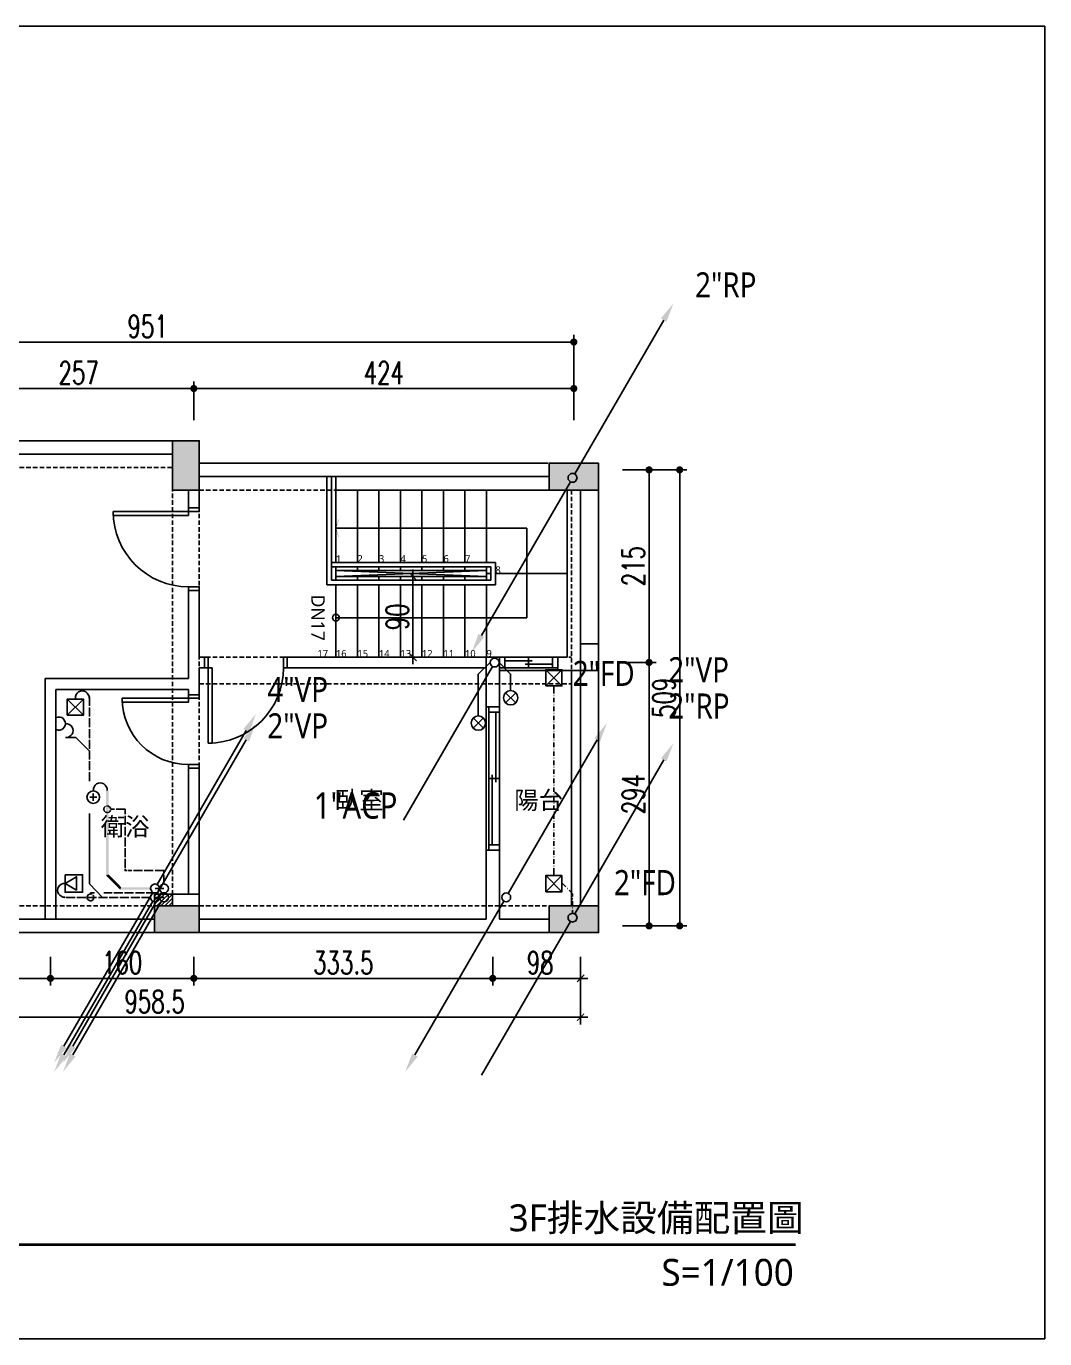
# Model space of a CAD drawing. Header units: inches. Extents: x 19 to 9919, y 324 to 1789.
# Drawn here: x 6183 to 7319, y 324 to 1789 of the extents above; entities that cross this region are included whole.
import ezdxf
from ezdxf.enums import TextEntityAlignment as Align

# ---------------------------------------------------------------- set-up
doc = ezdxf.new("R2010")
doc.units = ezdxf.units.IN
doc.header["$LTSCALE"] = 20
doc.header["$MEASUREMENT"] = 0
doc.linetypes.add('DASHED', pattern=[0.6, 0.5, -0.1])
doc.linetypes.add('HIDDEN', pattern=[0.375, 0.25, -0.125])
doc.layers.add('0_梁', color=30, linetype='HIDDEN', plot=False)
for name, color, linetype in [('17_柱', 6, 'Continuous'), ('19_RC牆', 4, 'Continuous'), ('20_裝飾構造物', 2, 'Continuous'), ('21_輕隔間牆', 65, 'Continuous'), ('22_平台、陽台、露台、室內階梯', 3, 'Continuous'), ('23_花台、雨庇', 3, 'Continuous'), ('24_樑', 7, 'Continuous'), ('26_樓梯、扶手、車道', 3, 'Continuous'), ('31_門窗', 134, 'Continuous'), ('34_開口', 7, 'Continuous'), ('44_空間名稱', 1, 'Continuous'), ('46_文字', 1, 'Continuous'), ('50_其他尺寸', 7, 'Continuous'), ('56_wall 材料_HATCH', 251, 'Continuous'), ('DW_Frame', 2, 'Continuous'), ('P-排水-冷氣ACP', 1, 'Continuous'), ('P-排水-汙水SP', 30, 'Continuous'), ('P-排水-通氣VP', 3, 'Continuous'), ('P-排水-雜排水WP', 2, 'Continuous'), ('P-排水-雨水RP', 4, 'Continuous')]:
    doc.layers.add(name, color=color, linetype=linetype)
doc.styles.add('CHT', font='msjh.ttc')
doc.styles.add('DimStyUse', font='romans.shx', dxfattribs={"width": 0.7})
doc.styles.add('TG_NOTE_TEXT', font='simplex.shx', dxfattribs={"width": 0.75, "bigfont": 'chineset.shx'})
doc.styles.add('WJJ', font='')
doc.styles.get('WJJ').set_extended_font_data('Yu Gothic UI Light')
doc.dimstyles.new('DOTM', dxfattribs={"dimtxt": 25, "dimasz": 8, "dimexe": 8, "dimexo": 0.625, "dimgap": 5, "dimtad": 1, "dimdsep": 46, "dimtxsty": 'DimStyUse', "dimblk": 'DOT', "dimcen": 10, "dimdle": 8, "dimazin": 3, "dimtfac": 1, "dimtix": 1, "dimtmove": 2, "dimatfit": 3, "dimfxl": 10, "dimtolj": 1})
doc.dimstyles.new('DOTSLASHM', dxfattribs={"dimtxt": 25, "dimasz": 8, "dimexe": 8, "dimexo": 0.625, "dimgap": 5, "dimtad": 1, "dimdsep": 46, "dimtxsty": 'DimStyUse', "dimblk1": 'DOT', "dimblk2": 'ARCHTICK', "dimsah": 1, "dimcen": 10, "dimdle": 8, "dimazin": 3, "dimtfac": 1, "dimtix": 1, "dimtmove": 2, "dimatfit": 3, "dimfxl": 10, "dimtolj": 1})
doc.dimstyles.new('SLASHM', dxfattribs={"dimtxt": 25, "dimasz": 12, "dimexe": 10, "dimexo": 0.625, "dimgap": 5, "dimtad": 1, "dimdec": 1, "dimdsep": 46, "dimtxsty": 'DimStyUse', "dimblk": 'SLASH', "dimcen": 10, "dimdle": 10, "dimadec": 1, "dimazin": 2, "dimtfac": 1, "dimtix": 1, "dimtmove": 2, "dimatfit": 2, "dimldrblk": 'SLASH', "dimfxl": 1, "dimtolj": 1})

# ---------------------------------------------------------------- blocks, each defined once
blk = doc.blocks.new('A$Cc6de7170')
at = {"layer": '56_wall 材料_HATCH'}
h = blk.add_hatch(color=256, dxfattribs=at)
h.dxf.hatch_style = 1
h.paths.add_polyline_path([(55, 549), (55, 519), (0, 519), (0, 549)])
h = blk.add_hatch(color=256, dxfattribs=at)
h.dxf.hatch_style = 1
h.paths.add_polyline_path([(540.5, 494), (510.5, 494), (510.5, 549), (540.5, 549)])
h = blk.add_hatch(color=256, dxfattribs=at)
h.dxf.hatch_style = 1
h.paths.add_polyline_path([(986, 524), (986, 494), (931, 494), (931, 524)])
h = blk.add_hatch(color=256, dxfattribs=at)
h.dxf.hatch_style = 1
h.paths.add_polyline_path([(55, 30), (55, 0), (0, 0), (0, 30)])
h = blk.add_hatch(color=256, dxfattribs=at)
h.dxf.hatch_style = 1
h.paths.add_polyline_path([(540.5, 30), (540.5, 0), (490.5, 0), (490.5, 30)])
h = blk.add_hatch(color=256, dxfattribs=at)
h.dxf.hatch_style = 1
h.paths.add_polyline_path([(986, 30), (986, 0), (931, 0), (931, 30)])
at = {"layer": '17_柱'}
for points in [[(55, 549), (55, 519), (0, 519), (0, 549)], [(540.5, 494), (510.5, 494), (510.5, 549), (540.5, 549)], [(986, 524), (986, 494), (931, 494), (931, 524)], [(55, 30), (55, 0), (0, 0), (0, 30)], [(540.5, 30), (540.5, 0), (490.5, 0), (490.5, 30)], [(986, 30), (986, 0), (931, 0), (931, 30)]]:
    blk.add_lwpolyline(points, close=True, dxfattribs=at)
blk = doc.blocks.new('*U8')
at = {"color": 0}
for p, q in [((-4, -12), (-4, 0)), ((78, -12), (78, 0))]:
    blk.add_line(p, q, dxfattribs=at)
blk.add_lwpolyline([(0, 0), (0, 74), (4.4, 74), (4.4, 0)], close=True, dxfattribs=at)
blk.add_arc((0, 0), 74, 0, 90, dxfattribs=at)
at = {"layer": 'DW_Frame'}
for points in [[(-4, -12), (0, -12), (0, 0), (-4, 0)], [(78, 0), (74, 0), (74, -12), (78, -12)]]:
    blk.add_lwpolyline(points, dxfattribs=at)
at = {"color": 0, "style": 'TG_NOTE_TEXT', "width": 0.5, "flags": 1}
for tag, height, p in [('WH', 20, (82.3, 5)), ('DESC', 10, (22, 5))]:
    blk.add_attdef(tag, text='', height=height, dxfattribs=at).set_placement(p, align=Align.BOTTOM_LEFT)
for tag, p in [('NO', (-5, 5)), ('TYPE', (22, 5))]:
    blk.add_attdef(tag, text='', height=10, dxfattribs=at).set_placement(p, align=Align.BOTTOM_RIGHT)
blk = doc.blocks.new('*U12')
at = {"color": 0}
for p, q in [((-4, -12), (-4, 0)), ((88, -12), (88, 0))]:
    blk.add_line(p, q, dxfattribs=at)
blk.add_lwpolyline([(0, 0), (0, 84), (4.4, 84), (4.4, 0)], close=True, dxfattribs=at)
blk.add_arc((0, 0), 84, 0, 90, dxfattribs=at)
at = {"layer": 'DW_Frame'}
for points in [[(-4, -12), (0, -12), (0, 0), (-4, 0)], [(88, 0), (84, 0), (84, -12), (88, -12)]]:
    blk.add_lwpolyline(points, dxfattribs=at)
at = {"color": 0, "style": 'TG_NOTE_TEXT', "width": 0.5, "flags": 1}
for tag, height, p in [('WH', 20, (92.3, 5)), ('DESC', 10, (27, 5))]:
    blk.add_attdef(tag, text='', height=height, dxfattribs=at).set_placement(p, align=Align.BOTTOM_LEFT)
for tag, p in [('NO', (-5, 5)), ('TYPE', (27, 5))]:
    blk.add_attdef(tag, text='', height=10, dxfattribs=at).set_placement(p, align=Align.BOTTOM_RIGHT)
blk = doc.blocks.new('_Dot')
at = {"color": 0, "linetype": 'ByBlock', "lineweight": -2}
blk.add_line((-0.5, 0), (-1, 0), dxfattribs=at)
at = {"color": 0, "linetype": 'ByBlock', "const_width": 0.5}
blk.add_lwpolyline([(-0.25, 0, 1), (0.25, 0, 1)], format="xyb", close=True, dxfattribs=at)
blk = doc.blocks.new('*D94')
at = {"layer": '50_其他尺寸', "color": 0, "lineweight": -2}
for p, q in [((6848.2, 1293.5), (6885.9, 1293.5)), ((6877.9, 1285.5), (6877.9, 1086.5)), ((6848.2, 1078.5), (6885.9, 1078.5))]:
    blk.add_line(p, q, dxfattribs=at)
at = {"layer": 'Defpoints', "color": 0}
for p in [(6848.2, 1293.5), (6848.2, 1078.5), (6877.9, 1078.5)]:
    blk.add_point(p, dxfattribs=at)
at = {"layer": '50_其他尺寸', "color": 0, "lineweight": -2, "xscale": 8, "yscale": 8, "zscale": 8}
for p, rotation in [((6877.9, 1293.5), 90), ((6877.9, 1078.5), 270)]:
    blk.add_blockref('_Dot', p, dxfattribs=dict(at, rotation=rotation))
at = {"layer": '50_其他尺寸', "color": 225, "insert": (6860.4, 1186), "char_height": 25, "attachment_point": 5, "rotation": 90, "style": 'DimStyUse'}
blk.add_mtext('\\A1;215', dxfattribs=at)
blk = doc.blocks.new('*D95')
at = {"layer": '50_其他尺寸', "color": 0, "lineweight": -2}
for p, q in [((6848.2, 1078.5), (6885.9, 1078.5)), ((6877.9, 1070.5), (6877.9, 792.5)), ((6848.2, 784.5), (6885.9, 784.5))]:
    blk.add_line(p, q, dxfattribs=at)
at = {"layer": 'Defpoints', "color": 0}
for p in [(6848.2, 1078.5), (6848.2, 784.5), (6877.9, 784.5)]:
    blk.add_point(p, dxfattribs=at)
at = {"layer": '50_其他尺寸', "color": 0, "lineweight": -2, "xscale": 8, "yscale": 8, "zscale": 8}
for p, rotation in [((6877.9, 1078.5), 90), ((6877.9, 784.5), 270)]:
    blk.add_blockref('_Dot', p, dxfattribs=dict(at, rotation=rotation))
at = {"layer": '50_其他尺寸', "color": 225, "insert": (6860.4, 931.5), "char_height": 25, "attachment_point": 5, "rotation": 90, "style": 'DimStyUse'}
blk.add_mtext('\\A1;294', dxfattribs=at)
blk = doc.blocks.new('*D98')
at = {"layer": '50_其他尺寸', "color": 0, "lineweight": -2}
for p, q in [((6882.2, 1293.5), (6920, 1293.5)), ((6912, 1285.5), (6912, 792.5)), ((6875.9, 784.5), (6920, 784.5))]:
    blk.add_line(p, q, dxfattribs=at)
at = {"layer": 'Defpoints', "color": 0}
for p in [(6882.2, 1293.5), (6875.9, 784.5), (6912, 784.5)]:
    blk.add_point(p, dxfattribs=at)
at = {"layer": '50_其他尺寸', "color": 0, "lineweight": -2, "xscale": 8, "yscale": 8, "zscale": 8}
for p, rotation in [((6912, 1293.5), 90), ((6912, 784.5), 270)]:
    blk.add_blockref('_Dot', p, dxfattribs=dict(at, rotation=rotation))
at = {"layer": '50_其他尺寸', "color": 225, "insert": (6894.5, 1039), "char_height": 25, "attachment_point": 5, "rotation": 90, "style": 'DimStyUse'}
blk.add_mtext('\\A1;509', dxfattribs=at)
blk = doc.blocks.new('*D103')
at = {"layer": '50_其他尺寸', "color": 0, "lineweight": -2}
for p, q in [((6112.9, 1349), (6112.9, 1392.3)), ((6369.9, 1349), (6369.9, 1392.3)), ((6120.9, 1384.3), (6361.9, 1384.3))]:
    blk.add_line(p, q, dxfattribs=at)
at = {"layer": 'Defpoints', "color": 0}
for p in [(6369.9, 1384.3), (6112.9, 1349), (6369.9, 1349)]:
    blk.add_point(p, dxfattribs=at)
at = {"layer": '50_其他尺寸', "color": 0, "lineweight": -2, "xscale": 8, "yscale": 8, "zscale": 8, "rotation": 180}
blk.add_blockref('_Dot', (6112.9, 1384.3), dxfattribs=at)
at = {"layer": '50_其他尺寸', "color": 0, "lineweight": -2, "xscale": 8, "yscale": 8, "zscale": 8}
blk.add_blockref('_Dot', (6369.9, 1384.3), dxfattribs=at)
at = {"layer": '50_其他尺寸', "color": 225, "insert": (6241.4, 1401.8), "char_height": 25, "attachment_point": 5, "style": 'DimStyUse'}
blk.add_mtext('\\A1;257', dxfattribs=at)
blk = doc.blocks.new('*D104')
at = {"layer": '50_其他尺寸', "color": 0, "lineweight": -2}
for p, q in [((6369.9, 1349), (6369.9, 1392.3)), ((6793.9, 1349), (6793.9, 1392.3)), ((6377.9, 1384.3), (6785.9, 1384.3))]:
    blk.add_line(p, q, dxfattribs=at)
at = {"layer": 'Defpoints', "color": 0}
for p in [(6793.9, 1384.3), (6369.9, 1349), (6793.9, 1349)]:
    blk.add_point(p, dxfattribs=at)
at = {"layer": '50_其他尺寸', "color": 0, "lineweight": -2, "xscale": 8, "yscale": 8, "zscale": 8, "rotation": 180}
blk.add_blockref('_Dot', (6369.9, 1384.3), dxfattribs=at)
at = {"layer": '50_其他尺寸', "color": 0, "lineweight": -2, "xscale": 8, "yscale": 8, "zscale": 8}
blk.add_blockref('_Dot', (6793.9, 1384.3), dxfattribs=at)
at = {"layer": '50_其他尺寸', "color": 225, "insert": (6581.9, 1401.8), "char_height": 25, "attachment_point": 5, "style": 'DimStyUse'}
blk.add_mtext('\\A1;424', dxfattribs=at)
blk = doc.blocks.new('*D69')
at = {"layer": '50_其他尺寸', "color": 0, "lineweight": -2}
for p, q in [((5842.9, 1349), (5842.9, 1444.2)), ((5850.9, 1436.2), (6785.9, 1436.2)), ((6793.9, 1349), (6793.9, 1444.2))]:
    blk.add_line(p, q, dxfattribs=at)
at = {"layer": 'Defpoints', "color": 0}
for p in [(6793.9, 1436.2), (5842.9, 1349), (6793.9, 1349)]:
    blk.add_point(p, dxfattribs=at)
at = {"layer": '50_其他尺寸', "color": 0, "lineweight": -2, "xscale": 8, "yscale": 8, "zscale": 8, "rotation": 180}
blk.add_blockref('_Dot', (5842.9, 1436.2), dxfattribs=at)
at = {"layer": '50_其他尺寸', "color": 0, "lineweight": -2, "xscale": 8, "yscale": 8, "zscale": 8}
blk.add_blockref('_Dot', (6793.9, 1436.2), dxfattribs=at)
at = {"layer": '50_其他尺寸', "color": 225, "insert": (6318.4, 1453.7), "char_height": 25, "attachment_point": 5, "style": 'DimStyUse'}
blk.add_mtext('\\A1;951', dxfattribs=at)
blk = doc.blocks.new('*D74')
at = {"layer": '50_其他尺寸', "color": 0, "lineweight": -2}
for p, q in [((5842.9, 750.1), (5842.9, 717.9)), ((6209.9, 750.1), (6209.9, 717.9)), ((5850.9, 725.9), (6201.9, 725.9))]:
    blk.add_line(p, q, dxfattribs=at)
at = {"layer": 'Defpoints', "color": 0}
for p in [(5842.9, 750.1), (6209.9, 750.1), (6209.9, 725.9)]:
    blk.add_point(p, dxfattribs=at)
at = {"layer": '50_其他尺寸', "color": 0, "lineweight": -2, "xscale": 8, "yscale": 8, "zscale": 8, "rotation": 180}
blk.add_blockref('_Dot', (5842.9, 725.9), dxfattribs=at)
at = {"layer": '50_其他尺寸', "color": 0, "lineweight": -2, "xscale": 8, "yscale": 8, "zscale": 8}
blk.add_blockref('_Dot', (6209.9, 725.9), dxfattribs=at)
at = {"layer": '50_其他尺寸', "color": 225, "insert": (6026.4, 743.4), "char_height": 25, "attachment_point": 5, "style": 'DimStyUse'}
blk.add_mtext('\\A1;367', dxfattribs=at)
blk = doc.blocks.new('*D75')
at = {"layer": '50_其他尺寸', "color": 0, "lineweight": -2}
for p, q in [((6209.9, 750.1), (6209.9, 717.9)), ((6369.9, 750.1), (6369.9, 717.9)), ((6217.9, 725.9), (6361.9, 725.9))]:
    blk.add_line(p, q, dxfattribs=at)
at = {"layer": 'Defpoints', "color": 0}
for p in [(6209.9, 750.1), (6369.9, 750.1), (6369.9, 725.9)]:
    blk.add_point(p, dxfattribs=at)
at = {"layer": '50_其他尺寸', "color": 0, "lineweight": -2, "xscale": 8, "yscale": 8, "zscale": 8, "rotation": 180}
blk.add_blockref('_Dot', (6209.9, 725.9), dxfattribs=at)
at = {"layer": '50_其他尺寸', "color": 0, "lineweight": -2, "xscale": 8, "yscale": 8, "zscale": 8}
blk.add_blockref('_Dot', (6369.9, 725.9), dxfattribs=at)
at = {"layer": '50_其他尺寸', "color": 225, "insert": (6289.9, 743.4), "char_height": 25, "attachment_point": 5, "style": 'DimStyUse'}
blk.add_mtext('\\A1;160', dxfattribs=at)
blk = doc.blocks.new('*D76')
at = {"layer": '50_其他尺寸', "color": 0, "lineweight": -2}
for p, q in [((6369.9, 750.1), (6369.9, 717.9)), ((6703.4, 750.1), (6703.4, 717.9)), ((6377.9, 725.9), (6695.4, 725.9))]:
    blk.add_line(p, q, dxfattribs=at)
at = {"layer": 'Defpoints', "color": 0}
for p in [(6369.9, 750.1), (6703.4, 750.1), (6703.4, 725.9)]:
    blk.add_point(p, dxfattribs=at)
at = {"layer": '50_其他尺寸', "color": 0, "lineweight": -2, "xscale": 8, "yscale": 8, "zscale": 8, "rotation": 180}
blk.add_blockref('_Dot', (6369.9, 725.9), dxfattribs=at)
at = {"layer": '50_其他尺寸', "color": 0, "lineweight": -2, "xscale": 8, "yscale": 8, "zscale": 8}
blk.add_blockref('_Dot', (6703.4, 725.9), dxfattribs=at)
at = {"layer": '50_其他尺寸', "color": 225, "insert": (6536.7, 743.4), "char_height": 25, "attachment_point": 5, "style": 'DimStyUse'}
blk.add_mtext('\\A1;333.5', dxfattribs=at)
blk = doc.blocks.new('_ArchTick')
at = {"color": 0, "linetype": 'ByBlock', "const_width": 0.15}
blk.add_lwpolyline([(-0.5, -0.5), (0.5, 0.5)], dxfattribs=at)
blk = doc.blocks.new('*D77')
at = {"layer": '50_其他尺寸', "color": 0, "lineweight": -2}
for p, q in [((6703.4, 750.1), (6703.4, 717.9)), ((6801.4, 750.1), (6801.4, 717.9)), ((6711.4, 725.9), (6809.4, 725.9))]:
    blk.add_line(p, q, dxfattribs=at)
at = {"layer": 'Defpoints', "color": 0}
for p in [(6703.4, 750.1), (6801.4, 750.1), (6801.4, 725.9)]:
    blk.add_point(p, dxfattribs=at)
at = {"layer": '50_其他尺寸', "color": 0, "lineweight": -2, "xscale": 8, "yscale": 8, "zscale": 8, "rotation": 180}
blk.add_blockref('_Dot', (6703.4, 725.9), dxfattribs=at)
at = {"layer": '50_其他尺寸', "color": 0, "lineweight": -2, "xscale": 8, "yscale": 8, "zscale": 8}
blk.add_blockref('_ArchTick', (6801.4, 725.9), dxfattribs=at)
at = {"layer": '50_其他尺寸', "color": 225, "insert": (6756.4, 743.4), "char_height": 25, "attachment_point": 5, "style": 'DimStyUse'}
blk.add_mtext('\\A1;98', dxfattribs=at)
blk = doc.blocks.new('*D78')
at = {"layer": '50_其他尺寸', "color": 0, "lineweight": -2}
for p, q in [((5842.9, 750.1), (5842.9, 674.5)), ((6801.4, 750.1), (6801.4, 674.5)), ((5850.9, 682.5), (6809.4, 682.5))]:
    blk.add_line(p, q, dxfattribs=at)
at = {"layer": 'Defpoints', "color": 0}
for p in [(5842.9, 750.1), (6801.4, 750.1), (6801.4, 682.5)]:
    blk.add_point(p, dxfattribs=at)
at = {"layer": '50_其他尺寸', "color": 0, "lineweight": -2, "xscale": 8, "yscale": 8, "zscale": 8, "rotation": 180}
blk.add_blockref('_Dot', (5842.9, 682.5), dxfattribs=at)
at = {"layer": '50_其他尺寸', "color": 0, "lineweight": -2, "xscale": 8, "yscale": 8, "zscale": 8}
blk.add_blockref('_ArchTick', (6801.4, 682.5), dxfattribs=at)
at = {"layer": '50_其他尺寸', "color": 225, "insert": (6326.2, 700), "char_height": 25, "attachment_point": 5, "style": 'DimStyUse'}
blk.add_mtext('\\A1;958.5', dxfattribs=at)
blk = doc.blocks.new('*U13')
at = {"color": 0}
for p, q in [((0, -15), (0, 0)), ((6, -3), (84, -3)), ((6, -11), (49, -11)), ((84, -7), (41, -7)), ((45, -3), (45, -15)), ((6, -15), (84, -15))]:
    blk.add_line(p, q, dxfattribs=at)
at = {"layer": 'DW_Frame'}
for points in [[(0, -3), (6, -3), (6, -15), (0, -15)], [(90, -3), (84, -3), (84, -15), (90, -15)]]:
    blk.add_lwpolyline(points, dxfattribs=at)
blk = doc.blocks.new('*U14')
at = {"color": 0}
for p, q in [((0, -15), (0, 0)), ((6, -3), (209, -3)), ((6, -7), (60.75, -7)), ((52.75, -11), (162.25, -11)), ((56.75, -3), (56.75, -15)), ((107.5, -3), (107.5, -15)), ((209, -7), (154.25, -7)), ((158.25, -3), (158.25, -15)), ((6, -15), (209, -15))]:
    blk.add_line(p, q, dxfattribs=at)
at = {"layer": 'DW_Frame'}
for points in [[(0, -3), (6, -3), (6, -15), (0, -15)], [(215, -3), (209, -3), (209, -15), (215, -15)]]:
    blk.add_lwpolyline(points, dxfattribs=at)
blk = doc.blocks.new('*U11')
at = {"color": 0}
for p, q in [((0, 15), (0, 0)), ((6, 15), (59, 15)), ((32.5, 3), (32.5, 15)), ((6, 11), (36.5, 11)), ((6, 3), (59, 3)), ((59, 7), (28.5, 7))]:
    blk.add_line(p, q, dxfattribs=at)
at = {"layer": 'DW_Frame'}
for points in [[(0, 3), (6, 3), (6, 15), (0, 15)], [(65, 3), (59, 3), (59, 15), (65, 15)]]:
    blk.add_lwpolyline(points, dxfattribs=at)
blk = doc.blocks.new('*U15')
at = {"color": 0}
for p, q in [((0, 15), (0, 0)), ((6, 15), (154, 15)), ((80, 3), (80, 15)), ((6, 11), (84, 11)), ((6, 3), (154, 3)), ((154, 7), (76, 7))]:
    blk.add_line(p, q, dxfattribs=at)
at = {"layer": 'DW_Frame'}
for points in [[(0, 3), (6, 3), (6, 15), (0, 15)], [(160, 3), (154, 3), (154, 15), (160, 15)]]:
    blk.add_lwpolyline(points, dxfattribs=at)
blk = doc.blocks.new('SLASH')
at = {"color": 7}
blk.add_line((-1, 0), (1, 0), dxfattribs=at)
at = {"color": 225, "linetype": 'Continuous'}
blk.add_line((-0.5, -0.5), (0.5, 0.5), dxfattribs=at)
blk = doc.blocks.new('*D67')
at = {"layer": '50_其他尺寸', "color": 0, "lineweight": -2}
for p, q in [((765, 397.4), (787, 397.4)), ((779, 389.4), (779, 315.5)), ((765, 307.5), (787, 307.5))]:
    blk.add_line(p, q, dxfattribs=at)
at = {"layer": 'Defpoints', "color": 0}
for p in [(765, 397.4), (765, 307.5), (779, 307.5)]:
    blk.add_point(p, dxfattribs=at)
at = {"layer": '50_其他尺寸', "color": 0, "lineweight": -2, "xscale": 8, "yscale": 8, "zscale": 8}
for p, rotation in [((779, 397.4), 90), ((779, 307.5), 270)]:
    blk.add_blockref('SLASH', p, dxfattribs=dict(at, rotation=rotation))
at = {"layer": '50_其他尺寸', "color": 225, "insert": (761.5, 352.5), "char_height": 25, "attachment_point": 5, "rotation": 90, "style": 'DimStyUse'}
blk.add_mtext('\\A1;90', dxfattribs=at)
blk = doc.blocks.new('A$C11e5d1e7')
at = {"layer": '0_梁', "color": 0}
for p, q in [((55, 549), (510.5, 549)), ((0, 519), (0, 30)), ((30, 519), (30, 30)), ((55, 519), (510.5, 519)), ((540.5, 524), (931, 524)), ((510.5, 35), (510.5, 494)), ((540.5, 494), (931, 494)), ((540.5, 35), (540.5, 494)), ((956, 494), (956, 30)), ((986, 494), (986, 30)), ((540.5, 307.5), (956, 307.5)), ((540.5, 277.5), (956, 277.5)), ((55, 30), (490.5, 30)), ((540.5, 30), (931, 30)), ((55, 0), (490.5, 0)), ((540.5, 0), (931, 0))]:
    blk.add_line(p, q, dxfattribs=at)
blk = doc.blocks.new('D_ACP')
for p, q in [((-5.7, -5.7), (5.7, 5.7)), ((-5.7, 5.7), (5.7, -5.7))]:
    blk.add_line(p, q)
blk.add_circle((0, 0), 8)
blk = doc.blocks.new('D_FD')
for p, q in [((-9, -9), (9, 9)), ((-9, 9), (9, -9))]:
    blk.add_line(p, q)
blk.add_lwpolyline([(-9, -9), (9, -9), (9, 9), (-9, 9)], close=True)
blk = doc.blocks.new('D_SPOUT')
for p, q in [((-4, 0), (4, 0)), ((0, -4), (0, 4))]:
    blk.add_line(p, q)
blk.add_circle((0, 0), 7)
blk = doc.blocks.new('A$C4eda6f76')
at = {"layer": '21_輕隔間牆'}
h = blk.add_hatch(dxfattribs=at)
h.set_pattern_fill('ANSI31', color=256)
h.set_pattern_definition([(45, (191.4007, -12156.682), (-2.245064, 2.245064), [])])
h.paths.add_polyline_path([(55, 519), (30, 519), (30, 506), (55, 506)])
h = blk.add_hatch(dxfattribs=at)
h.set_pattern_fill('ANSI31', color=256)
h.set_pattern_definition([(45, (171.4007, -12161.682), (-2.245064, 2.245064), [])])
h.paths.add_polyline_path([(510.5, 43), (490.5, 43), (490.5, 30), (510.5, 30)])
at = {"layer": '19_RC牆'}
for p, q in [((55, 549), (510.5, 549)), ((55, 534), (510.5, 534)), ((0, 489), (0, 519)), ((15, 489), (15, 519)), ((929.5, 524), (540.5, 524)), ((931, 509), (540.5, 509)), ((15, 489), (0, 489)), ((951, 494), (951, 307.5)), ((966, 494), (966, 292.5)), ((15, 399), (0, 399)), ((0, 295), (0, 399)), ((15, 295), (15, 399)), ((15, 295), (0, 295)), ((875.5, 307.5), (860.5, 307.5)), ((860.5, 252), (860.5, 307.5)), ((875.5, 252), (875.5, 307.5)), ((940.5, 307.5), (951, 307.5)), ((940.5, 292.5), (940.5, 307.5)), ((940.5, 292.5), (966, 292.5)), ((860.5, 252), (875.5, 252)), ((860.5, 92), (860.5, 15)), ((860.5, 92), (875.5, 92)), ((875.5, 92), (875.5, 15)), ((0, 80), (0, 30)), ((15, 80), (0, 80)), ((15, 80), (15, 30)), ((490.5, 15), (55, 15)), ((860.5, 15), (540.5, 15)), ((931, 15), (875.5, 15)), ((490.5, 0), (55, 0)), ((931, 0), (540.5, 0))]:
    blk.add_line(p, q, dxfattribs=at)
at = {"layer": '20_裝飾構造物'}
for points in [[(0, 549), (0, 519), (-124, 519), (-124, 549)], [(-124, 372.5), (-144, 372.5), (-144, 362.5), (-122.5, 332.5), (-70, 332.5), (-70, 372.5)], [(966, 292.5), (986, 292.5), (986, 322.5), (966, 322.5)], [(-124, 0), (-144, 0), (-144, 10), (-122.5, 30), (0, 30), (0, 0)]]:
    blk.add_lwpolyline(points, close=True, dxfattribs=at)
at = {"layer": '21_輕隔間牆'}
for p, q in [((546.5, 307.5), (540.5, 307.5)), ((546.5, 295.5), (540.5, 295.5)), ((546.5, 307.5), (546.5, 295.5)), ((638.5, 307.5), (860.5, 307.5)), ((638.5, 307.5), (638.5, 295.5)), ((638.5, 295.5), (860.5, 295.5))]:
    blk.add_line(p, q, dxfattribs=at)
for points in [[(15, 519), (55, 519), (55, 506), (15, 506)], [(490.5, 43), (540.5, 43), (540.5, 30), (490.5, 30)]]:
    blk.add_lwpolyline(points, close=True, dxfattribs=at)
at = {"layer": '22_平台、陽台、露台、室內階梯'}
for p, q in [((-70, 372.5), (0, 372.5)), ((-70, 362.5), (0, 362.5)), ((-122.5, 332.5), (-122.5, 30)), ((-112.5, 332.5), (-112.5, 30)), ((956, 292.5), (956, 30)), ((966, 292.5), (966, 30)), ((986, 292.5), (986, 30))]:
    blk.add_line(p, q, dxfattribs=at)
at = {"layer": '23_花台、雨庇'}
for p, q in [((-92.5, 519), (-92.5, 372.5)), ((-82.5, 519), (-82.5, 372.5)), ((986, 494), (986, 322.5)), ((861, 400.75), (866, 400.75)), ((871, 400.75), (951, 400.75)), ((-144, 362.5), (-144, 10))]:
    blk.add_line(p, q, dxfattribs=at)
for points in [[(-92.5, 507), (-97.5, 507), (-97.5, 504), (-92.5, 504)], [(-92.5, 495), (-97.5, 495), (-97.5, 492), (-92.5, 492)], [(-92.5, 483), (-97.5, 483), (-97.5, 480), (-92.5, 480)], [(-92.5, 471), (-97.5, 471), (-97.5, 468), (-92.5, 468)], [(-92.5, 459), (-97.5, 459), (-97.5, 456), (-92.5, 456)], [(-92.5, 447), (-97.5, 447), (-97.5, 444), (-92.5, 444)], [(-92.5, 435), (-97.5, 435), (-97.5, 432), (-92.5, 432)], [(-92.5, 423), (-97.5, 423), (-97.5, 420), (-92.5, 420)], [(-92.5, 411), (-97.5, 411), (-97.5, 408), (-92.5, 408)], [(-92.5, 399), (-97.5, 399), (-97.5, 396), (-92.5, 396)], [(-92.5, 387), (-97.5, 387), (-97.5, 384), (-92.5, 384)]]:
    blk.add_lwpolyline(points, close=True, dxfattribs=at)
at = {"layer": '24_樑'}
for p, q in [((30, 519), (30, 506)), ((693, 494), (931, 494)), ((510.5, 43), (510.5, 30))]:
    blk.add_line(p, q, dxfattribs=at)
at = {"layer": '26_樓梯、扶手、車道'}
for p, q in [((683, 388.25), (683, 509)), ((688, 393.25), (688, 509)), ((693, 413.25), (693, 509)), ((717, 413.25), (717, 494)), ((741, 413.25), (741, 494)), ((765, 413.25), (765, 494)), ((789, 413.25), (789, 494)), ((813, 413.25), (813, 494)), ((837, 413.25), (837, 494)), ((861, 413.25), (861, 494)), ((906.13, 451.5), (693, 451.5)), ((906.13, 451.5), (906.13, 351.5)), ((688, 413.25), (809, 413.25)), ((809, 413.25), (871, 413.25)), ((871, 413.25), (871, 388.25)), ((688, 408.25), (810, 408.25)), ((693, 393.25), (693, 408.25)), ((861, 404.05), (693, 404.05)), ((861, 397.45), (693, 397.45)), ((717, 404.05), (717, 408.25)), ((717, 397.45), (717, 393.25)), ((741, 404.05), (741, 408.25)), ((741, 397.45), (741, 393.25)), ((765, 404.05), (765, 408.25)), ((765, 397.45), (765, 393.25)), ((789, 404.05), (789, 408.25)), ((789, 397.45), (789, 393.25)), ((810, 408.25), (866, 408.25)), ((813, 404.05), (813, 408.25)), ((813, 397.45), (813, 393.25)), ((837, 404.05), (837, 408.25)), ((837, 397.45), (837, 393.25)), ((861, 393.25), (861, 408.25)), ((866, 408.25), (866, 393.25)), ((871, 388.25), (683, 388.25)), ((866, 393.25), (688, 393.25)), ((693, 388.25), (693, 307.5)), ((717, 388.25), (717, 307.5)), ((741, 388.25), (741, 307.5)), ((741, 388.25), (741, 307.5)), ((765, 388.25), (765, 307.5)), ((789, 388.25), (789, 307.5)), ((813, 388.25), (813, 307.5)), ((837, 388.25), (837, 307.5)), ((861, 388.25), (861, 307.5)), ((693, 351.5), (906.13, 351.5))]:
    blk.add_line(p, q, dxfattribs=at)
at = {"layer": '26_樓梯、扶手、車道', "const_width": 0.25}
blk.add_lwpolyline([(696.1, 461.26), (693, 451.5), (696.1, 441.74)], dxfattribs=at)
at = {"layer": '26_樓梯、扶手、車道'}
blk.add_circle((693, 351.5), 3.75, dxfattribs=at)
at = {"layer": '31_門窗'}
for p, q in [((0, 489), (0, 399)), ((15, 489), (15, 399)), ((0, 80), (0, 295)), ((15, 80), (15, 295)), ((875.5, 307.5), (940.5, 307.5)), ((875.5, 292.5), (940.5, 292.5)), ((860.5, 252), (860.5, 92)), ((875.5, 252), (875.5, 92))]:
    blk.add_line(p, q, dxfattribs=at)
at = {"layer": '34_開口'}
for p, q in [((693, 404.05), (861, 397.45)), ((861, 404.05), (693, 397.45))]:
    blk.add_line(p, q, dxfattribs=at)
at = {"layer": '31_門窗'}
for name, p, xscale, rotation in [('*U13', (0, 489), -1.000000000000002, 90), ('*U12', (550.5, 295.5), -1, 180)]:
    blk.add_blockref(name, p, dxfattribs=dict(at, xscale=xscale, rotation=rotation))
for name, p, rotation in [('*U14', (0, 80), 90), ('*U15', (860.5, 252), 270)]:
    blk.add_blockref(name, p, dxfattribs=dict(at, rotation=rotation))
blk.add_blockref('*U11', (875.5, 292.5), dxfattribs=at)
at = {"layer": '44_空間名稱', "style": 'WJJ'}
for s, height, p in [('裝飾板', 15, (-37.16, 448.21)), ('陽台', 20, (-52.7, 179.57)), ('陽台', 20, (919.21, 147.78))]:
    blk.add_text(s, height=height, dxfattribs=at).set_placement(p, align=Align.MIDDLE_CENTER)
at = {"layer": '46_文字', "style": 'WJJ'}
for s, p in [('1', (693, 413.25)), ('2', (717, 413.25)), ('3', (741, 413.25)), ('4', (765, 413.25)), ('5', (789, 413.25)), ('6', (813, 413.25)), ('7', (837, 413.25)), ('8', (871, 400.75)), ('17', (672.36, 307.5)), ('16', (693, 307.5)), ('15', (717, 307.5)), ('14', (741, 307.5)), ('13', (765, 307.5)), ('12', (789, 307.5)), ('11', (813, 307.5)), ('10', (837, 307.5)), ('9', (861, 307.5))]:
    blk.add_text(s, height=8, dxfattribs=at).set_placement(p)
at = {"layer": '50_其他尺寸'}
dim = blk.add_linear_dim(base=(779.00540878, 307.5), p1=(765, 397.45), p2=(765, 307.5), angle=90, dimstyle='SLASHM', override={"dimtxt": 25, "dimasz": 8, "dimexe": 8, "dimexo": 0, "dimgap": 5, "dimdle": 8}, dxfattribs=at)
dim.commit()
dim.dimension.update_dxf_attribs({"geometry": '*D67', "text_midpoint": (761.50540878, 352.475)})

msp = doc.modelspace()

# ---------------------------------------------------------------- hatches: boundary and pattern name
at = {"layer": 'P-排水-汙水SP'}
h = msp.add_hatch(color=256, dxfattribs=at)
h.dxf.hatch_style = 1
h.paths.add_polyline_path([(6271.959, 840.761), (6274.871, 841.926), (6271.959, 935.702), (6271.959, 840.761)])
h = msp.add_hatch(color=256, dxfattribs=at)
h.dxf.hatch_style = 1
h.paths.add_polyline_path([(6274.871, 841.926), (6271.959, 935.702), (6274.871, 935.702), (6274.871, 841.926)])
h = msp.add_hatch(color=256, dxfattribs=at)
h.dxf.hatch_style = 1
h.paths.add_polyline_path([(6288.85, 827.656), (6271.959, 840.761), (6274.871, 841.926), (6288.85, 827.656)])
h = msp.add_hatch(color=256, dxfattribs=at)
h.dxf.hatch_style = 1
h.paths.add_polyline_path([(6287.685, 824.743), (6288.85, 827.656), (6271.959, 840.761), (6287.685, 824.743)])
h = msp.add_hatch(color=256, dxfattribs=at)
h.dxf.hatch_style = 1
h.paths.add_polyline_path([(6321.468, 824.743), (6321.468, 827.656), (6287.685, 824.743), (6321.468, 824.743)])
h = msp.add_hatch(color=256, dxfattribs=at)
h.dxf.hatch_style = 1
h.paths.add_polyline_path([(6321.468, 827.656), (6287.685, 824.743), (6288.85, 827.656), (6321.468, 827.656)])
h = msp.add_hatch(color=256, dxfattribs=at)
h.dxf.hatch_style = 1
h.paths.add_polyline_path([(6227.983, 648.55), (6221.867, 652.044), (6214.004, 631.658), (6227.983, 648.55)])
at = {"layer": 'P-排水-通氣VP'}
h = msp.add_hatch(color=256, dxfattribs=at)
h.dxf.hatch_style = 1
h.paths.add_polyline_path([(6425.145, 1004.141), (6431.552, 1000.355), (6439.124, 1021.032), (6425.145, 1004.141)])
h = msp.add_hatch(color=256, dxfattribs=at)
h.dxf.hatch_style = 1
h.paths.add_polyline_path([(6425.145, 993.948), (6431.552, 990.453), (6439.124, 1010.839), (6425.145, 993.948)])
h = msp.add_hatch(color=256, dxfattribs=at)
h.dxf.hatch_style = 1
h.paths.add_polyline_path([(6816.849, 993.948), (6823.255, 990.453), (6830.827, 1010.839), (6816.849, 993.948)])
h = msp.add_hatch(color=256, dxfattribs=at)
h.dxf.hatch_style = 1
h.paths.add_polyline_path([(6237.885, 648.55), (6231.769, 652.044), (6223.906, 631.658), (6237.885, 648.55)])
h = msp.add_hatch(color=256, dxfattribs=at)
h.dxf.hatch_style = 1
h.paths.add_polyline_path([(6237.885, 638.648), (6231.769, 642.143), (6223.906, 621.465), (6237.885, 638.648)])
h = msp.add_hatch(color=256, dxfattribs=at)
h.dxf.hatch_style = 1
h.paths.add_polyline_path([(6619.686, 638.648), (6613.571, 642.143), (6605.707, 621.465), (6619.686, 638.648)])
at = {"layer": 'P-排水-雜排水WP'}
h = msp.add_hatch(color=256, dxfattribs=at)
h.dxf.hatch_style = 1
h.paths.add_polyline_path([(6227.983, 638.648), (6221.867, 642.143), (6214.004, 621.465), (6227.983, 638.648)])
at = {"layer": 'P-排水-雨水RP'}
h = msp.add_hatch(color=256, dxfattribs=at)
h.dxf.hatch_style = 1
h.paths.add_polyline_path([(6891.112, 1462.535), (6897.228, 1458.749), (6905.091, 1479.427), (6891.112, 1462.535)])
h = msp.add_hatch(color=256, dxfattribs=at)
h.dxf.hatch_style = 1
h.paths.add_polyline_path([(6693.95, 1106.944), (6687.543, 1110.439), (6679.971, 1090.053), (6693.95, 1106.944)])
h = msp.add_hatch(color=256, dxfattribs=at)
h.dxf.hatch_style = 1
h.paths.add_polyline_path([(6891.112, 971.523), (6897.228, 968.028), (6905.091, 988.414), (6891.112, 971.523)])

# ---------------------------------------------------------------- linework, layer by layer
at = {"layer": '21_輕隔間牆'}
for p, q in [((6363.925, 1250.989), (6363.925, 1270.989)), ((6375.925, 1250.989), (6375.925, 1270.989)), ((6375.925, 1250.989), (6363.925, 1250.989)), ((6363.925, 1158.989), (6363.925, 1060.489)), ((6375.925, 1158.989), (6363.925, 1158.989)), ((6375.925, 1158.989), (6375.925, 1084.489)), ((6375.925, 1042.489), (6375.925, 1072.489)), ((6203.925, 791.989), (6203.925, 1060.489)), ((6363.925, 1060.489), (6203.925, 1060.489)), ((6215.925, 791.989), (6215.925, 1048.489)), ((6363.925, 1048.489), (6215.925, 1048.489)), ((6363.925, 1042.489), (6363.925, 1048.489)), ((6375.925, 1042.489), (6363.925, 1042.489)), ((6363.925, 960.489), (6363.925, 819.989)), ((6375.925, 960.489), (6363.925, 960.489)), ((6375.925, 960.489), (6375.925, 819.989))]:
    msp.add_line(p, q, dxfattribs=at)
at = {"layer": '46_文字', "const_width": 3}
msp.add_lwpolyline([(5401.584, 428.627), (7041.584, 428.627)], dxfattribs=at)
at = {"layer": 'Defpoints'}
msp.add_lwpolyline([(5219.328, 1788.65), (7319.328, 1788.65), (7319.328, 323.65), (5219.328, 323.65)], close=True, dxfattribs=at)
at = {"layer": 'P-排水-冷氣ACP'}
for points in [[(6603.669, 902.501), (6702.978, 1074.036)], [(6700.648, 1078.404), (6700.939, 1076.657), (6702.104, 1074.909), (6703.56, 1073.744), (6705.599, 1073.453), (6707.346, 1073.744), (6709.094, 1074.909), (6710.259, 1076.657), (6710.55, 1078.404), (6710.259, 1080.443), (6709.094, 1081.899), (6707.346, 1083.064), (6705.599, 1083.355), (6703.56, 1083.064), (6702.104, 1081.899), (6700.939, 1080.443), (6700.648, 1078.404), (6687.251, 1065.299), (6687.251, 1018.993)], [(6710.55, 1078.404), (6723.364, 1065.59), (6723.364, 1046.951)], [(6239.05, 824.452), (6226.236, 831.733), (6239.05, 839.305), (6239.05, 824.452)]]:
    msp.add_lwpolyline(points, dxfattribs=at)
at = {"layer": 'P-排水-汙水SP'}
for points in [[(6273.124, 935.702), (6273.124, 938.031), (6271.085, 941.526), (6269.629, 942.982), (6267.59, 943.856), (6265.552, 944.147), (6263.513, 943.856), (6261.474, 942.982), (6259.727, 941.526), (6258.562, 939.779), (6257.98, 937.74), (6257.98, 935.702)], [(6224.779, 650.297), (6324.089, 821.831)], [(6321.468, 826.2), (6322.924, 822.705), (6324.671, 821.54), (6326.71, 821.249), (6328.457, 821.54), (6330.204, 822.705), (6331.661, 826.2), (6331.078, 828.238), (6330.204, 829.694), (6328.457, 830.859), (6326.71, 831.442), (6324.671, 830.859), (6322.924, 829.694), (6322.05, 828.238), (6321.468, 826.2)]]:
    msp.add_lwpolyline(points, dxfattribs=at)
at = {"layer": 'P-排水-通氣VP'}
for points in [[(6428.349, 1002.393), (6329.04, 830.568)], [(6428.349, 992.2), (6329.04, 820.666)], [(6820.052, 992.2), (6720.743, 820.666)], [(6295.548, 846.294), (6293.218, 846.294), (6293.218, 848.042)], [(6234.973, 650.297), (6333.99, 821.831)], [(6331.661, 826.2), (6331.078, 828.238), (6330.204, 829.694), (6328.457, 830.859), (6326.71, 831.442), (6324.671, 830.859), (6322.924, 829.694), (6322.05, 828.238), (6321.468, 826.2), (6322.924, 822.705), (6324.671, 821.54), (6326.71, 821.249), (6328.457, 821.54), (6330.204, 822.705), (6331.661, 826.2), (6331.952, 828.238), (6333.117, 829.694), (6334.573, 830.859), (6336.612, 831.442), (6338.65, 830.859), (6340.106, 829.694), (6341.271, 828.238), (6341.562, 826.2), (6341.271, 824.452), (6340.106, 822.705), (6338.65, 821.54), (6336.612, 821.249), (6334.573, 821.54), (6333.117, 822.705), (6331.952, 824.452), (6331.661, 826.2)], [(6331.661, 816.298), (6331.078, 818.336), (6330.204, 819.792), (6328.457, 820.957), (6326.71, 821.249), (6324.671, 820.957), (6322.924, 819.792), (6322.05, 818.336), (6321.468, 816.298), (6322.05, 814.259), (6322.924, 812.803), (6324.671, 811.638), (6326.71, 811.347), (6328.457, 811.638), (6330.204, 812.803), (6331.078, 814.259), (6331.952, 818.336), (6333.117, 819.792), (6334.573, 820.957), (6336.612, 821.249), (6338.65, 820.957), (6340.106, 819.792), (6341.271, 818.336), (6341.562, 816.298), (6341.271, 814.259), (6340.106, 812.803), (6338.65, 811.638), (6336.612, 811.347), (6334.573, 811.638), (6333.117, 812.803), (6331.952, 814.259), (6331.661, 816.298)], [(6723.364, 816.298), (6723.073, 818.336), (6721.908, 819.792), (6720.16, 820.957), (6718.413, 821.249), (6716.374, 820.957), (6714.918, 819.792), (6713.753, 818.336), (6713.462, 816.298), (6713.753, 814.259), (6714.918, 812.803), (6716.374, 811.638), (6718.413, 811.347), (6720.16, 811.638), (6721.908, 812.803), (6723.073, 814.259), (6723.364, 816.298)], [(6713.462, 816.298), (6713.753, 814.259), (6714.918, 812.803), (6716.374, 811.638), (6718.413, 811.347), (6720.16, 811.638), (6721.908, 812.803), (6723.073, 814.259), (6723.364, 816.298), (6723.073, 818.336), (6721.908, 819.792), (6720.16, 820.957), (6718.413, 821.249), (6716.374, 820.957), (6714.918, 819.792), (6713.753, 818.336), (6713.462, 816.298)], [(6234.973, 640.395), (6333.99, 811.929)], [(6256.523, 819.501), (6256.232, 819.792), (6253.902, 820.084)], [(6258.271, 816.298), (6257.98, 817.754), (6257.397, 818.627)], [(6616.483, 640.395), (6715.792, 811.929)]]:
    msp.add_lwpolyline(points, dxfattribs=at)
at = {"layer": 'P-排水-通氣VP', "linetype": 'DASHED'}
for points in [[(6271.376, 917.937), (6270.794, 917.645), (6269.92, 916.481), (6269.629, 914.733), (6269.92, 912.986), (6271.376, 911.53), (6272.832, 910.947), (6273.997, 910.947), (6275.453, 911.53), (6276.618, 912.695), (6276.909, 913.568)], [(6293.218, 849.207), (6293.218, 914.733), (6277.201, 914.733), (6276.618, 916.772), (6274.871, 918.228), (6272.541, 918.519)], [(6336.611, 831.442), (6336.611, 846.294), (6296.713, 846.294)], [(6259.144, 821.249), (6254.485, 821.249), (6254.485, 820.084), (6252.155, 819.21), (6250.99, 817.463), (6250.99, 815.133), (6251.573, 813.968), (6252.737, 813.094), (6254.194, 812.512), (6255.359, 812.512), (6256.815, 813.094), (6258.271, 815.133)], [(6332.825, 818.336), (6330.496, 819.21), (6326.71, 821.249), (6269.629, 821.249)], [(6326.71, 826.2), (6336.611, 826.2)], [(6336.611, 816.298), (6333.699, 817.754), (6336.611, 816.298), (6326.71, 816.298)]]:
    msp.add_lwpolyline(points, dxfattribs=at)
at = {"layer": 'P-排水-雜排水WP', "linetype": 'DASHED'}
for points in [[(6253.32, 946.186), (6253.32, 1040.253), (6253.029, 1038.506), (6253.029, 1040.835), (6250.99, 1044.33), (6249.534, 1045.786), (6247.495, 1046.66), (6245.457, 1046.951), (6243.418, 1046.66), (6241.38, 1045.786), (6239.632, 1044.33), (6238.467, 1042.583), (6237.885, 1040.544), (6237.885, 1038.506)], [(6321.468, 816.298), (6322.05, 814.259), (6322.924, 812.803), (6324.671, 811.638), (6326.71, 811.347), (6328.457, 811.638), (6330.204, 812.803), (6331.078, 814.259), (6331.661, 816.298), (6331.078, 818.336), (6330.204, 819.792), (6328.457, 820.957), (6326.71, 821.249), (6324.671, 820.957), (6322.924, 819.792), (6322.05, 818.336), (6321.468, 816.298), (6225.362, 816.298), (6226.236, 816.589), (6223.906, 816.589), (6220.411, 818.628), (6218.955, 820.084), (6218.081, 822.122), (6217.79, 824.161), (6218.081, 826.2), (6218.955, 828.238), (6220.411, 829.985), (6222.158, 831.15), (6224.197, 831.733), (6226.236, 831.733)]]:
    msp.add_lwpolyline(points, dxfattribs=at)
at = {"layer": 'P-排水-雜排水WP'}
for points in [[(6216.334, 1003.558), (6218.372, 1002.976), (6220.411, 1002.976), (6222.45, 1003.558), (6224.197, 1004.723), (6225.362, 1006.47), (6226.236, 1008.218), (6226.527, 1010.256), (6226.236, 1012.295), (6225.362, 1014.042), (6224.197, 1015.79), (6222.45, 1016.955), (6220.411, 1017.537), (6218.372, 1017.537), (6216.334, 1016.955)], [(6226.818, 994.821), (6229.148, 994.821), (6232.643, 996.86), (6234.099, 998.316), (6234.972, 1000.355), (6235.264, 1002.393), (6234.972, 1004.432), (6234.099, 1006.47), (6232.643, 1008.218), (6230.895, 1009.383), (6228.857, 1009.965), (6226.818, 1009.965)], [(6226.818, 994.821), (6238.176, 994.821), (6253.32, 979.677)], [(6268.173, 816.298), (6253.32, 831.442), (6253.32, 909.782)], [(6226.236, 841.635), (6245.748, 841.635), (6245.748, 822.122), (6226.236, 822.122), (6226.236, 841.635)], [(6224.779, 640.395), (6324.089, 811.929)]]:
    msp.add_lwpolyline(points, dxfattribs=at)
at = {"layer": 'P-排水-雨水RP'}
for points in [[(6894.315, 1460.497), (6795.006, 1288.963)], [(6787.434, 1284.594), (6787.725, 1282.847), (6788.89, 1281.099), (6790.638, 1279.935), (6792.385, 1279.643), (6794.424, 1279.935), (6796.171, 1281.099), (6797.627, 1284.594), (6797.045, 1286.633), (6796.171, 1288.089), (6794.424, 1289.254), (6792.385, 1289.545), (6790.638, 1289.254), (6788.89, 1288.089), (6787.725, 1286.633), (6787.434, 1284.594)], [(6797.627, 1284.594), (6797.045, 1286.633), (6796.171, 1288.089), (6794.424, 1289.254), (6792.385, 1289.545), (6790.638, 1289.254), (6788.891, 1288.089), (6787.726, 1286.633), (6787.434, 1284.594), (6787.726, 1282.847), (6788.891, 1281.099), (6790.638, 1279.935), (6792.385, 1279.643), (6794.424, 1279.935), (6796.171, 1281.099), (6797.627, 1284.594)], [(6690.746, 1108.692), (6790.055, 1280.226)], [(6771.708, 1051.611), (6771.708, 1044.039)], [(6771.708, 1041.709), (6771.999, 1041.709)], [(6771.708, 1039.088), (6771.708, 1034.137)], [(6771.708, 1031.516), (6771.999, 1031.516)], [(6771.708, 1029.186), (6771.708, 1024.235)], [(6771.708, 1021.614), (6771.999, 1021.614)], [(6771.708, 1018.993), (6771.708, 1014.042)], [(6771.708, 1011.712), (6771.999, 1011.712)], [(6771.708, 1009.091), (6771.708, 1004.141)], [(6771.708, 1001.519), (6771.999, 1001.519)], [(6771.708, 999.19), (6771.708, 993.947)], [(6771.708, 991.618), (6771.999, 991.618)], [(6771.708, 988.997), (6771.708, 984.046)], [(6771.708, 981.425), (6771.999, 981.425)], [(6771.708, 979.095), (6771.708, 974.144)], [(6771.708, 971.523), (6771.999, 971.523)], [(6771.708, 968.902), (6771.708, 963.951)], [(6894.315, 969.775), (6795.006, 797.95)], [(6771.708, 961.621), (6771.999, 961.621)], [(6771.708, 959), (6771.708, 954.049)], [(6771.708, 951.428), (6771.999, 951.428)], [(6771.708, 949.098), (6771.708, 943.856)], [(6771.708, 941.526), (6771.999, 941.526)], [(6771.708, 938.905), (6771.708, 933.954)], [(6771.708, 931.333), (6771.999, 931.333)], [(6771.708, 929.003), (6771.708, 924.052)], [(6771.708, 921.431), (6771.999, 921.431)], [(6771.708, 918.81), (6771.708, 913.859)], [(6771.708, 911.53), (6771.999, 911.53)], [(6771.708, 908.908), (6771.708, 903.958)], [(6771.708, 901.337), (6771.999, 901.337)], [(6771.708, 899.007), (6771.708, 893.765)], [(6771.708, 891.435), (6771.999, 891.435)], [(6771.708, 888.814), (6771.708, 883.863)], [(6771.708, 881.242), (6771.999, 881.242)], [(6771.708, 878.912), (6771.708, 873.961)], [(6771.708, 871.34), (6771.999, 871.34)], [(6771.708, 868.719), (6771.708, 863.768)], [(6771.708, 861.438), (6771.999, 861.438)], [(6771.708, 858.817), (6771.708, 853.866)], [(6771.708, 851.245), (6771.999, 851.245)], [(6771.708, 848.915), (6771.708, 841.343)], [(6781.319, 831.733), (6785.105, 827.947)], [(6786.852, 826.2), (6787.143, 826.2)], [(6792.385, 817.171), (6792.385, 820.375), (6788.599, 824.452)], [(6792.385, 814.55), (6792.676, 814.55)], [(6792.385, 806.978), (6792.385, 812.22)], [(6787.434, 793.873), (6787.725, 791.834), (6788.89, 790.087), (6792.385, 788.631), (6796.171, 790.087), (6797.627, 793.873), (6796.171, 797.368), (6792.385, 798.824), (6788.89, 797.368), (6787.725, 795.62), (6787.434, 793.873)], [(6797.627, 793.873), (6796.171, 797.368), (6792.385, 798.824), (6788.891, 797.368), (6787.726, 795.62), (6787.434, 793.873), (6787.726, 791.834), (6788.891, 790.087), (6792.385, 788.631), (6796.171, 790.087), (6797.627, 793.873)], [(6792.385, 804.648), (6792.676, 804.648)], [(6792.385, 798.824), (6792.385, 802.027)], [(6690.746, 617.679), (6790.055, 789.505)]]:
    msp.add_lwpolyline(points, dxfattribs=at)

# ---------------------------------------------------------------- block references
msp.add_blockref('A$C4eda6f76', (5835.425, 776.989))
at = {"layer": '0_梁'}
msp.add_blockref('A$C11e5d1e7', (5835.425, 776.989), dxfattribs=at)
at = {"layer": '17_柱'}
msp.add_blockref('A$Cc6de7170', (5835.425, 776.989), dxfattribs=at)
at = {"layer": '31_門窗', "yscale": -1, "rotation": 270}
for name, p in [('*U12', (6363.925, 1246.989)), ('*U8', (6363.925, 1038.489))]:
    msp.add_blockref(name, p, dxfattribs=at)
at = {"layer": 'P-排水-冷氣ACP'}
for p in [(6723.364, 1039.088), (6687.397, 1010.839)]:
    msp.add_blockref('D_ACP', p, dxfattribs=at)
at = {"layer": 'P-排水-汙水SP'}
msp.add_blockref('D_SPOUT', (6257.688, 928.13), dxfattribs=at)
at = {"layer": 'P-排水-雜排水WP'}
msp.add_blockref('D_FD', (6237.739, 1028.604), dxfattribs=at)
at = {"layer": 'P-排水-雨水RP'}
for p in [(6771.562, 1061.367), (6771.562, 831.587)]:
    msp.add_blockref('D_FD', p, dxfattribs=at)

# ---------------------------------------------------------------- texts
at = {"layer": '44_空間名稱', "style": 'WJJ'}
for s, p in [('臥室', (6554.519, 924.773)), ('衛浴', (6293.298, 895.301))]:
    msp.add_text(s, height=20, dxfattribs=at).set_placement(p, align=Align.MIDDLE_CENTER)
at = {"layer": '46_文字', "style": 'WJJ'}
msp.add_text('DN17', height=15, rotation=270, dxfattribs=at).set_placement((6508.425, 1128.489), align=Align.MIDDLE)
for s, p in [('3F排水設備配置圖', (6721.162, 443.644)), ('S=1/100', (6891.582, 382.765))]:
    msp.add_text(s, height=30, dxfattribs=at).set_placement(p)
at = {"layer": 'P-排水-冷氣ACP', "style": 'CHT', "width": 0.85}
msp.add_text('1"ACP', height=29.5, dxfattribs=at).set_placement((6503.777, 918.883), align=Align.MIDDLE_LEFT)
at = {"layer": 'P-排水-通氣VP', "style": 'CHT', "width": 0.85}
for s, p in [('2"VP', (6899.266, 1070.395)), ('4"VP', (6451.938, 1048.262)), ('2"VP', (6451.938, 1007.781))]:
    msp.add_text(s, height=28, dxfattribs=at).set_placement(p, align=Align.MIDDLE_LEFT)
at = {"layer": 'P-排水-雜排水WP', "style": 'CHT', "width": 0.85}
for p in [(6792.676, 1066.318), (6838.691, 832.752)]:
    msp.add_text('2"FD', height=28, dxfattribs=at).set_placement(p, align=Align.MIDDLE_LEFT)
at = {"layer": 'P-排水-雨水RP', "style": 'CHT', "width": 0.85}
for p in [(6929.263, 1499.958), (6899.266, 1029.914)]:
    msp.add_text('2"RP', height=28, dxfattribs=at).set_placement(p, align=Align.MIDDLE_LEFT)

# ---------------------------------------------------------------- dimensions: what is measured, and where the dimension line sits
at = {"layer": '50_其他尺寸'}
for base, p1, p2, dimstyle, picture, middle in [((6793.925, 1436.167), (5842.925, 1348.952), (6793.925, 1348.952), 'DOTM', '*D69', (6318.425, 1453.667)), ((6369.925, 1384.338), (6112.925, 1348.952), (6369.925, 1348.952), 'DOTM', '*D103', (6241.425, 1401.838)), ((6793.925, 1384.338), (6369.925, 1348.952), (6793.925, 1348.952), 'DOTM', '*D104', (6581.925, 1401.838)), ((6209.925, 725.884), (5842.925, 750.094), (6209.925, 750.094), 'DOTM', '*D74', (6026.425, 743.384)), ((6801.425, 682.463), (5842.925, 750.094), (6801.425, 750.094), 'DOTSLASHM', '*D78', (6326.175, 699.963)), ((6369.925, 725.884), (6209.925, 750.094), (6369.925, 750.094), 'DOTM', '*D75', (6289.925, 743.384)), ((6703.425, 725.884), (6369.925, 750.094), (6703.425, 750.094), 'DOTM', '*D76', (6536.675, 743.384)), ((6801.425, 725.884), (6703.425, 750.094), (6801.425, 750.094), 'DOTSLASHM', '*D77', (6756.425, 743.384))]:
    dim = msp.add_linear_dim(base=base, p1=p1, p2=p2, dimstyle=dimstyle, override={"dimtxt": 25, "dimasz": 8, "dimexe": 8, "dimexo": 0, "dimgap": 5, "dimdle": 8}, dxfattribs=at)
    dim.commit()
    dim.dimension.update_dxf_attribs({"geometry": picture, "text_midpoint": middle})
for base, p1, p2, picture, middle in [((6877.947, 1078.489), (6848.157, 1293.489), (6848.157, 1078.489), '*D94', (6860.447, 1185.989)), ((6912.022, 784.489), (6882.232, 1293.489), (6875.947, 784.489), '*D98', (6894.522, 1038.989)), ((6877.947, 784.489), (6848.157, 1078.489), (6848.157, 784.489), '*D95', (6860.447, 931.489))]:
    dim = msp.add_linear_dim(base=base, p1=p1, p2=p2, angle=90, dimstyle='DOTM', override={"dimtxt": 25, "dimasz": 8, "dimexe": 8, "dimexo": 0, "dimgap": 5, "dimdle": 8}, dxfattribs=at)
    dim.commit()
    dim.dimension.update_dxf_attribs({"geometry": picture, "text_midpoint": middle})

doc.saveas('drawing.dxf')
